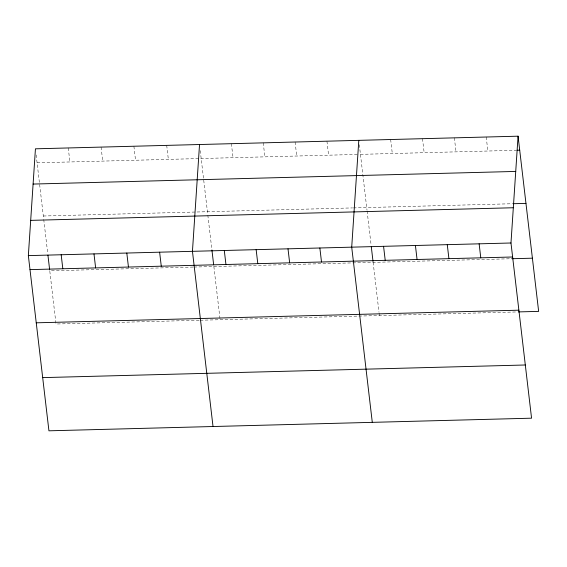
<?xml version="1.0" encoding="UTF-8"?>
<svg xmlns="http://www.w3.org/2000/svg" width="567" height="567" viewBox="0 0 567 567"><rect width="100%" height="100%" fill="white"/><g stroke="black" fill="none" stroke-linecap="round" stroke-linejoin="round"><path stroke-width="0.43" stroke-dasharray="2.83 2.13" d="M37.082 162.814L358.677 154.401M360.449 154.359L516.176 150.283M43.333 216.006L352.539 207.919M353.425 207.898L512.688 203.73M193.134 267.064L49.768 270.813L56.02 324.005L199.386 320.256M193.999 267.043L351.894 262.911M352.78 262.89L512.051 258.722M200.25 320.235L517.416 311.935M486.217 137.023L487.861 151.02M454.365 137.852L456.01 151.857M422.507 138.688L424.151 152.693M390.656 139.525L392.3 153.522M359.315 144.727L367.005 210.159M367.104 211.03L370.988 244.086M373.136 262.358L378.983 312.169M379.082 313.012L379.38 315.55M326.946 141.19L328.591 155.188M295.095 142.019L296.739 156.024M263.244 142.856L264.888 156.853M231.386 143.685L233.03 157.69M200.25 150.645L207.735 214.326M207.834 215.198L211.718 248.254M213.865 266.518L220.116 319.717M166.712 145.379L168.356 159.384M133.897 146.236L135.541 160.241M101.075 147.094L102.719 161.099M68.26 147.959L69.904 161.956M36.16 154.94L43.638 218.621M43.744 219.486L47.628 252.549"/><path stroke-width="0.85" d="M518.068 136.186L510.98 242.995L531.562 418.184L48.932 430.814L28.35 255.618L35.438 148.816L518.068 136.186L538.65 311.382L518.302 311.914M199.534 144.521L192.447 251.323L213.022 426.519M358.805 140.354L351.71 247.162L372.292 422.351M517.061 150.262L519.712 150.191M33.099 184.062L515.729 171.432M513.574 203.709L525.963 203.383M30.689 220.372L513.319 207.749M28.35 255.618L510.98 242.995M29.994 269.623L512.625 256.993M512.051 258.722L532.399 258.191M36.245 322.814L518.876 310.184M42.681 377.622L525.311 364.992M479.129 243.824L480.773 257.829M447.271 244.66L448.915 258.658M415.42 245.49L417.064 259.495M383.568 246.326L385.213 260.331M371.293 246.695L373.029 261.486M319.859 247.992L321.503 261.997M288.008 248.828L289.652 262.826M256.149 249.657L257.794 263.662M224.298 250.494L225.942 264.491M211.923 249.99L213.66 264.782M159.625 252.187L161.269 266.185M126.81 253.045L128.454 267.043M93.987 253.903L95.632 267.9M61.172 254.76L62.817 268.765M47.933 255.157L49.669 269.942"/></g></svg>
